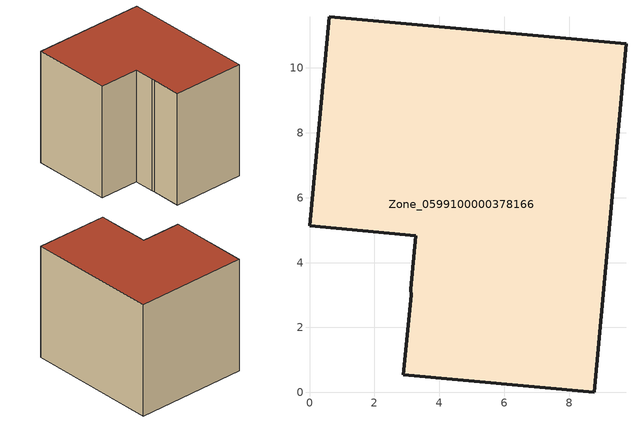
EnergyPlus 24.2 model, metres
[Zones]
Zone_0599100000378166
 floor ground (C_G): 9.76,10.74 8.77,0 2.9,0.54 3.14,2.99 3.13,3.19 3.27,4.82 0,5.13 0.61,11.58 z0
 wall outside (C_F): 8.77,0 9.76,10.74 0.61,11.58 0,5.13 3.27,4.82 3.13,3.19 3.14,2.99 2.9,0.54 8.77,0 z0:9.24
 roof outside (C_R): 3.13,3.19 3.14,2.99 2.9,0.54 8.77,0 9.76,10.74 0.61,11.58 0,5.13 3.27,4.82 z9.24
[BUILDING]
Pand.0599100000378166: North Axis=0; Terrain=City; Loads Convergence Tolerance Value=0.04; Temperature Convergence Tolerance Value=0.4; Solar Distribution=FullExterior; Maximum Number of Warmup Days=25; Minimum Number of Warmup Days=1
[Site:Location]
Rotterdam.The.Hague.AP_ZH_NLD Design_Conditions: Latitude=51.96; Longitude=4.45; Time Zone=1; Elevation=-4.5
[SITE:GROUNDTEMPERATURE:BUILDINGSURFACE]
18, 18, 18, 18, 18, 18, 18, 18, 18, 18, 18, 18
[MATERIAL] Thermal Absorptance=0.9; Solar Absorptance=0.7; Visible Absorptance=0.7
Name | Roughness | Thickness | Conductivity | Density | Specific Heat
G.TC.1992-2005 | MediumSmooth | 0.15 | 0.06 | 540 | 1210
F.TC.1992-2005 | Rough | 0.3 | 0.12 | 1920 | 840
R.TC.1992-2005 | MediumRough | 0.2 | 0.08 | 1500 | 1000
[CONSTRUCTION]
C_G: G.TC.1992-2005
C_F: F.TC.1992-2005
C_R: R.TC.1992-2005
[ZONE]
Zone_0599100000378166: Type=1; Multiplier=1; Ceiling Height=Autocalculate; Volume=Autocalculate; Floor Area=autocalculate; Part of Total Floor Area=Yes
[ZONEINFILTRATION:DESIGNFLOWRATE]
Infil_Zone_0599100000378166: Zone or ZoneList or Space or SpaceList=Zone_0599100000378166; Schedule=AlwaysOn; Design Flow Rate Calculation Method=Flow/Area; Flow Rate per Floor Area=0.0015; Constant Term Coefficient=1; Temperature Term Coefficient=0; Velocity Term Coefficient=0; Velocity Squared Term Coefficient=0
[HVACTEMPLATE:ZONE:IDEALLOADSAIRSYSTEM]
Zone_0599100000378166: Maximum Heating Supply Air Temperature=50; Minimum Cooling Supply Air Temperature=13; Maximum Heating Supply Air Humidity Ratio=0.0156; Minimum Cooling Supply Air Humidity Ratio=0.0077; Heating Limit=NoLimit; Cooling Limit=NoLimit; Dehumidification Control Type=ConstantSensibleHeatRatio; Cooling Sensible Heat Ratio=0.7; Dehumidification Setpoint=60; Humidification Control Type=None; Humidification Setpoint=30; Outdoor Air Method=None; Outdoor Air Flow Rate per Person=0.00944; Outdoor Air Flow Rate per Zone Floor Area=0; Outdoor Air Flow Rate per Zone=0; Demand Controlled Ventilation Type=None; Outdoor Air Economizer Type=NoEconomizer; Heat Recovery Type=None; Sensible Heat Recovery Effectiveness=0.7; Latent Heat Recovery Effectiveness=0.65
[ZONECONTROL:THERMOSTAT]
ThermostatControl_Zone_0599100000378166: Zone or ZoneList=Zone_0599100000378166; Control Type Schedule=DualSetpointControlType; Control 1=Thermostat_Zone_0599100000378166; Temperature Difference Between Cutout And Setpoint=0
[THERMOSTATSETPOINT:DUALSETPOINT]
Thermostat_Zone_0599100000378166: Heating Setpoint Temperature Schedule=HeatingSetpoint_Zone_0599100000378166; Cooling Setpoint Temperature Schedule=CoolingSetpoint_Zone_0599100000378166
[SCHEDULE:COMPACT]
HeatingSetpoint_Zone_0599100000378166: Through: 12/31, For: AllDays, Until: 24:00, 21
CoolingSetpoint_Zone_0599100000378166: Through: 12/31, For: AllDays, Until: 24:00, 24
DualSetpointControlType: Through: 12/31, For: AllDays, Until: 24:00, 4
AlwaysOn: Through: 12/31, For: AllDays, Until: 24:00, 1
